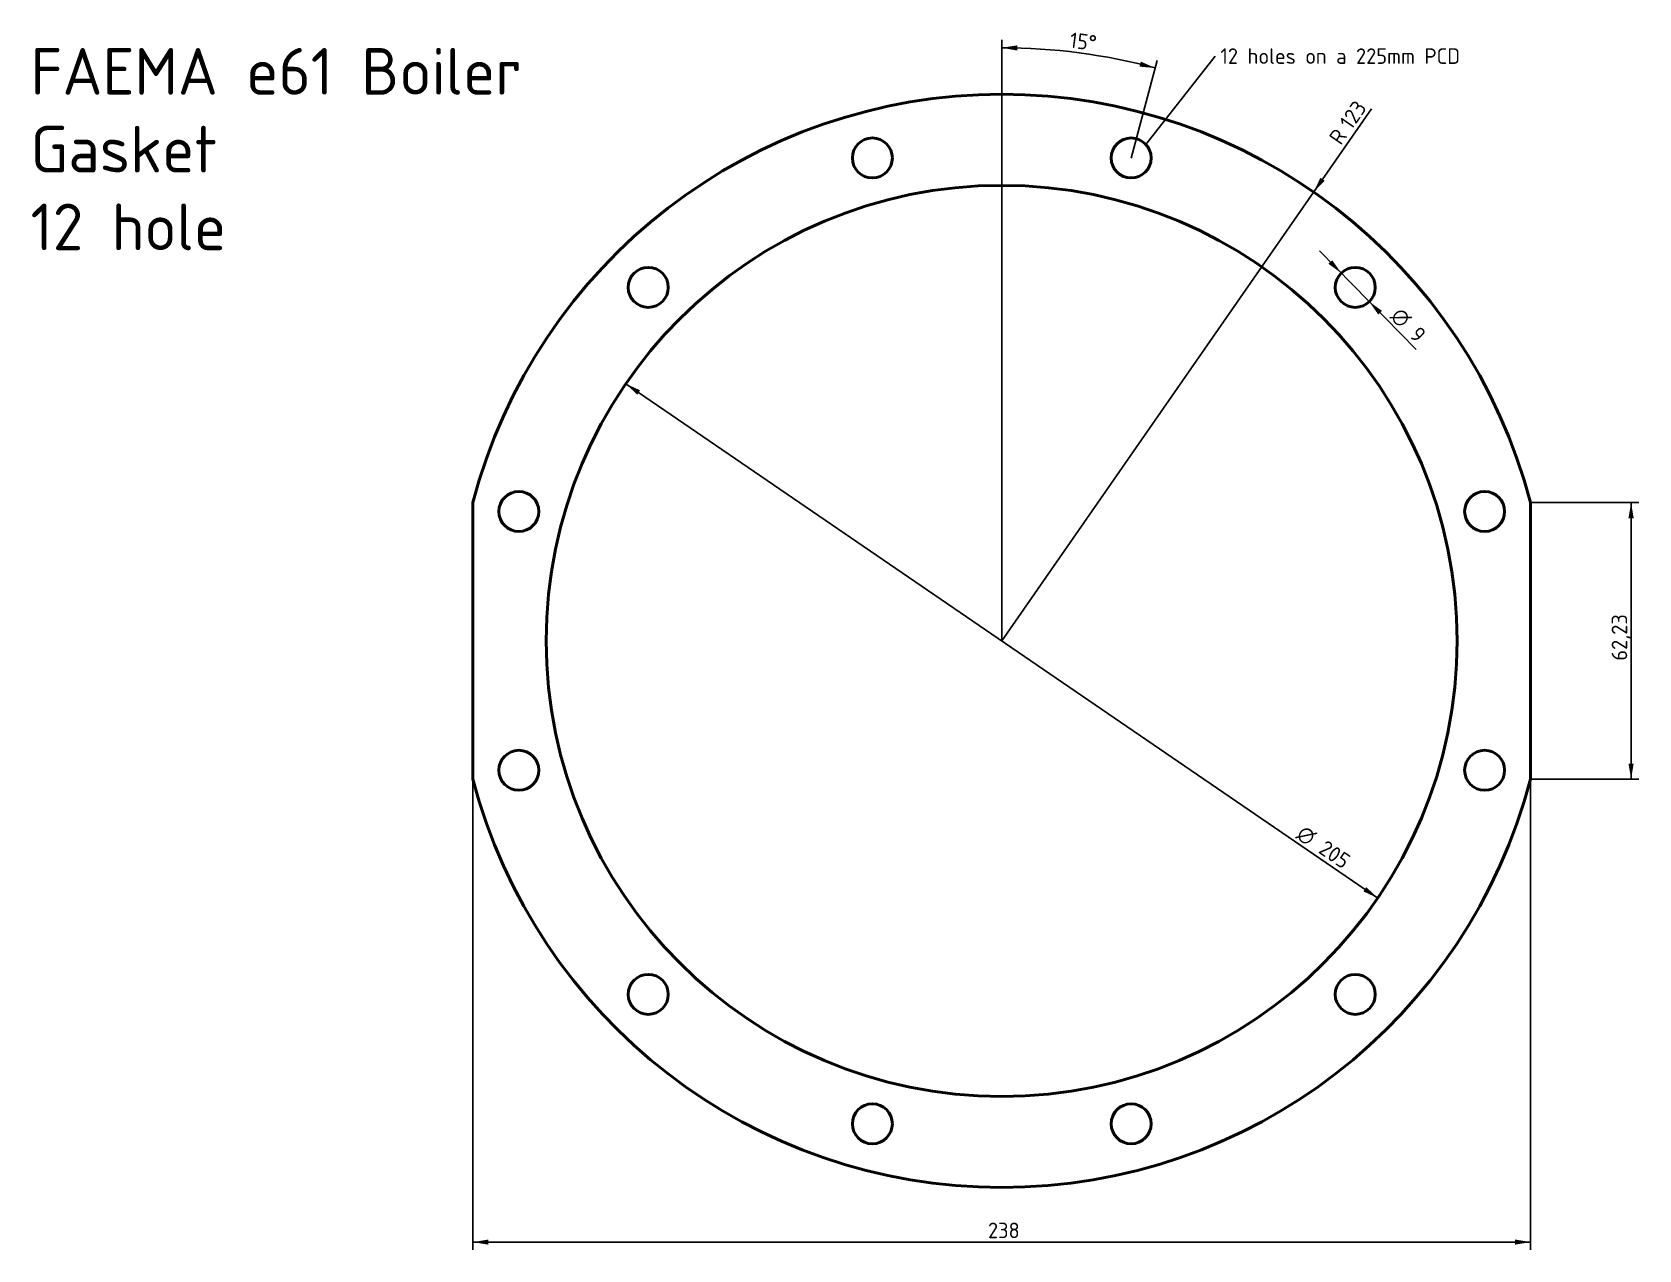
# Model space of a CAD drawing. Header units: millimetres. Extents: x 15 to 376, y 12 to 286.
import ezdxf
from ezdxf import colors
from ezdxf.entities.mleader import LeaderData, LeaderLine
from ezdxf.enums import TextEntityAlignment as Align
from ezdxf.math import Vec2, Vec3

# ---------------------------------------------------------------- set-up
doc = ezdxf.new("R2010")
doc.units = ezdxf.units.MM
doc.layers.add('Dimensions', color=7, linetype='Continuous')
doc.layers.add('Gasket', color=7, linetype='Continuous')
doc.styles.add('SEACAD_Solid_Edge_ISO', font='seiso.ttf')
doc.styles.add('SEACAD_Solid_Edge_ISO1_Symbols', font='semeci1.ttf')
doc.dimstyles.new('ISO_(mm)', dxfattribs={"dimtxt": 3.5, "dimasz": 3.5, "dimexe": 1.75, "dimexo": 0, "dimgap": 0.875, "dimtad": 1, "dimtxsty": 'SEACAD_Solid_Edge_ISO', "dimblk1": '_SE_FILLED', "dimblk2": '_SE_FILLED', "dimsah": 1, "dimcen": 1.75, "dimadec": 0, "dimazin": 0, "dimtfac": 0.5, "dimtmove": 1, "dimatfit": 3, "dimfxl": 1, "dimtolj": 1, "dimarcsym": 0})

# ---------------------------------------------------------------- blocks, each defined once
blk = doc.blocks.new('_SE_FILLED')
at = {"color": 0}
blk.add_line((0, 0), (-1, 0), dxfattribs=at)
blk.add_solid([(0, 0), (-1, -0.1665), (-1, 0.1665), (0, 0)], dxfattribs=at)
blk = doc.blocks.new('DMBLK1')
at = {"layer": 'Dimensions', "linetype": 'Continuous', "lineweight": 25}
for points in [[(151.58, 204.93), (148.36, 206.43), (150.92, 203.97)], [(315, 93.15), (314.35, 92.19), (317.56, 90.69)]]:
    blk.add_hatch(color=136, dxfattribs=at).paths.add_polyline_path(points)
at = {"layer": 'Dimensions', "color": 136, "linetype": 'Continuous', "lineweight": 25}
blk.add_line((148.36, 206.43), (317.56, 90.69), dxfattribs=at)
for s, style, p in [('O', 'SEACAD_Solid_Edge_ISO1_Symbols', (301.03, 107.3)), ('205', 'SEACAD_Solid_Edge_ISO', (305.98, 103.92))]:
    blk.add_text(s, height=3.5, rotation=325.6282, dxfattribs=dict(at, style=style)).set_placement(p, align=Align.TOP_LEFT)
blk = doc.blocks.new('DMBLK2')
at = {"layer": 'Dimensions', "linetype": 'Continuous', "lineweight": 25}
for points in [[(375.17, 176.17), (374.58, 179.67), (374, 176.17)], [(375.17, 120.95), (374, 120.95), (374.58, 117.45)]]:
    blk.add_hatch(color=136, dxfattribs=at).paths.add_polyline_path(points)
at = {"layer": 'Dimensions', "color": 136, "linetype": 'Continuous', "lineweight": 25}
for p, q in [((351.96, 179.67), (376.33, 179.67)), ((374.58, 179.67), (374.58, 117.45)), ((351.96, 117.45), (376.33, 117.45))]:
    blk.add_line(p, q, dxfattribs=at)
at = {"layer": 'Dimensions', "color": 136, "linetype": 'Continuous', "lineweight": 25, "style": 'SEACAD_Solid_Edge_ISO'}
blk.add_text('62,23', height=3.5, rotation=90, dxfattribs=at).set_placement((370.21, 144.1), align=Align.TOP_LEFT)
blk = doc.blocks.new('DMBLK3')
at = {"layer": 'Dimensions', "linetype": 'Continuous', "lineweight": 25}
for points in [[(307.32, 234.23), (306.49, 233.41), (309.36, 231.32)], [(318.53, 222.81), (315.66, 224.9), (317.7, 221.99)]]:
    blk.add_hatch(color=136, dxfattribs=at).paths.add_polyline_path(points)
at = {"layer": 'Dimensions', "color": 136, "linetype": 'Continuous', "lineweight": 25}
for p, q in [((304.46, 236.31), (315.66, 224.9)), ((315.66, 224.9), (326.24, 214.12))]:
    blk.add_line(p, q, dxfattribs=at)
for s, style, p in [('O', 'SEACAD_Solid_Edge_ISO1_Symbols', (322.8, 223.88)), ('9', 'SEACAD_Solid_Edge_ISO', (327, 219.6))]:
    blk.add_text(s, height=3.5, rotation=314.4665, dxfattribs=dict(at, style=style)).set_placement(p, align=Align.TOP_LEFT)
blk = doc.blocks.new('DMBLK4')
at = {"layer": 'Dimensions', "linetype": 'Continuous', "lineweight": 25}
for points in [[(236.47, 282.57), (232.96, 282.03), (236.45, 281.4)], [(263.97, 277.78), (267.51, 277.48), (264.26, 278.91)]]:
    blk.add_hatch(color=136, dxfattribs=at).paths.add_polyline_path(points)
at = {"layer": 'Dimensions', "color": 136, "linetype": 'Continuous', "lineweight": 25}
for p, q in [((232.96, 148.56), (232.96, 283.78)), ((262.08, 257.22), (267.96, 279.17))]:
    blk.add_line(p, q, dxfattribs=at)
blk.add_arc((232.96, 148.56), 133.47, 75, 90, dxfattribs=at)
at = {"layer": 'Dimensions', "color": 136, "linetype": 'Continuous', "lineweight": 25, "style": 'SEACAD_Solid_Edge_ISO'}
blk.add_text('15°', height=3.5, rotation=352.5, dxfattribs=at).set_placement((248.55, 285.54), align=Align.TOP_LEFT)
blk = doc.blocks.new('DMBLK5')
at = {"layer": 'Dimensions', "linetype": 'Continuous', "lineweight": 25}
blk.add_hatch(color=136, dxfattribs=at).paths.add_polyline_path([(304.67, 252.77), (303.15, 249.56), (305.63, 252.11)])
at = {"layer": 'Dimensions', "color": 136, "linetype": 'Continuous', "lineweight": 25}
blk.add_line((232.96, 148.56), (316.15, 268.27), dxfattribs=at)
at = {"layer": 'Dimensions', "color": 136, "linetype": 'Continuous', "lineweight": 25, "style": 'SEACAD_Solid_Edge_ISO'}
for s, p in [('123', (308.78, 265.32)), ('R', (306.4, 261.9))]:
    blk.add_text(s, height=3.5, rotation=55.2036, dxfattribs=at).set_placement(p, align=Align.TOP_LEFT)
blk = doc.blocks.new('DMBLK6')
at = {"layer": 'Dimensions', "linetype": 'Continuous', "lineweight": 25}
for points in [[(117.46, 12.69), (117.46, 13.85), (113.96, 13.27)], [(348.46, 12.69), (351.96, 13.27), (348.46, 13.85)]]:
    blk.add_hatch(color=136, dxfattribs=at).paths.add_polyline_path(points)
at = {"layer": 'Dimensions', "color": 136, "linetype": 'Continuous', "lineweight": 25}
for p, q in [((113.96, 117.45), (113.96, 11.52)), ((351.96, 117.45), (351.96, 11.52)), ((113.96, 13.27), (351.96, 13.27))]:
    blk.add_line(p, q, dxfattribs=at)
at = {"layer": 'Dimensions', "color": 136, "linetype": 'Continuous', "lineweight": 25, "style": 'SEACAD_Solid_Edge_ISO'}
blk.add_text('238', height=3.5, dxfattribs=at).set_placement((229.86, 17.65), align=Align.TOP_LEFT)

msp = doc.modelspace()

# ---------------------------------------------------------------- linework, layer by layer
at = {"layer": 'Gasket', "color": 7, "linetype": 'Continuous', "lineweight": 50}
for p, q in [((113.962, 179.671), (113.962, 117.446)), ((351.962, 179.671), (351.962, 117.446))]:
    msp.add_line(p, q, dxfattribs=at)
for centre, radius in [((203.845, 257.225), 4.5), ((262.079, 257.225), 4.5), ((232.962, 148.558), 102.5), ((153.412, 228.108), 4.5), ((312.511, 228.108), 4.5), ((124.295, 177.675), 4.5), ((341.628, 177.675), 4.5), ((124.295, 119.441), 4.5), ((341.628, 119.441), 4.5), ((153.412, 69.009), 4.5), ((312.511, 69.009), 4.5), ((203.845, 39.892), 4.5), ((262.079, 39.892), 4.5)]:
    msp.add_circle(centre, radius, dxfattribs=at)
for start, end in [(14.65207, 165.34793), (194.65207, 345.34793)]:
    msp.add_arc((232.962, 148.558), 123, start, end, dxfattribs=at)

# ---------------------------------------------------------------- texts
at = {"layer": 'Dimensions', "insert": (14.408, 281.969), "char_height": 10.5, "width": 136.78054, "attachment_point": 1}
msp.add_mtext('{\\fSolid Edge ISO|b0||i0||c0|p34;\\C7;\\H10.5;\\W1.;FAEMA e61 Boiler Gasket \\P}{\\fSolid Edge ISO|b0||i0||c0|p34;\\C7;\\H10.5;\\W1.;12 hole}', dxfattribs=at)

# ---------------------------------------------------------------- dimensions: what is measured, and where the dimension line sits
at = {"layer": 'Dimensions', "color": 136, "linetype": 'Continuous', "lineweight": 25}
dim = msp.add_angular_dim_2l(base=(250.384, 280.89), line1=((232.962, 148.558), (232.962, 148.568)), line2=((232.962, 148.558), (262.079, 257.225)), text='\\A1;<>', dimstyle='ISO_(mm)', override={"dimtmove": 0}, dxfattribs=at)
dim.commit()
dim.dimension.update_dxf_attribs({"geometry": 'DMBLK4', "text_midpoint": (250.384, 280.89), "dimtype": 162})
dim = msp.add_radius_dim(center=(232.962, 148.558), mpoint=(303.153, 249.564), text='\\A1;<>', dimstyle='ISO_(mm)', override={"dimtmove": 0}, dxfattribs=at)
dim.commit()
dim.dimension.update_dxf_attribs({"geometry": 'DMBLK5', "text_midpoint": (309.29, 258.396), "dimtype": 164})
for p1, p2, picture, middle in [((309.359, 231.319), (315.663, 224.896), 'DMBLK3', (318.815, 221.685)), ((148.359, 206.426), (317.564, 90.691), 'DMBLK1', (303.593, 100.247))]:
    dim = msp.add_diameter_dim_2p(p1=p1, p2=p2, text='\\A1;<>', dimstyle='ISO_(mm)', dxfattribs=at)
    dim.commit()
    dim.dimension.update_dxf_attribs({"geometry": picture, "text_midpoint": middle, "dimtype": 163})
for base, p1, p2, angle, picture, middle in [((374.584, 179.671), (351.9617, 179.671), (351.9617, 117.4456), 270, 'DMBLK2', (374.584, 148.5583)), ((113.962, 13.271), (113.962, 117.446), (351.962, 117.446), 0, 'DMBLK6', (232.962, 13.271))]:
    dim = msp.add_linear_dim(base=base, p1=p1, p2=p2, angle=angle, text='\\A1;<>', dimstyle='ISO_(mm)', override={"dimtmove": 0, "dimtolj": 0}, dxfattribs=at)
    dim.commit()
    dim.dimension.update_dxf_attribs({"geometry": picture, "text_midpoint": middle, "dimtype": 161})

# ---------------------------------------------------------------- leaders
ml = msp.add_multileader_mtext('Standard', dxfattribs=at)
ml.set_content('{\\pxsm0.9;\\fSolid Edge ISO|b0||i0||c0|p34;\\W1.;12 holes on a 225mm PCD\\P}', color=256)
ml.set_leader_properties()
ml.set_arrow_properties(name='_SE_FILLED')
ml.build(insert=Vec2(0, 0))
ml.multileader.update_dxf_attribs({"dogleg_length": 0, "arrow_head_size": 3.5})
ctx = ml.context
ctx.base_point, ctx.char_height, ctx.arrow_head_size, ctx.landing_gap_size = Vec3(280.178, 280.39), 3.5, 3.5, 1.225
notes = []
notes.append((ctx, [(0, (1, 1, 0), (280.953, 280.14), (1, 0), 0, [(0, [(265.405, 260.256)], 0, [])])]))
ctx.mtext.insert = Vec3(282.178, 281.901)
for ctx, leaders in notes:
    for number, flags, end, landing, length, lines in leaders:
        leader = LeaderData()
        leader.index, (leader.has_last_leader_line, leader.has_dogleg_vector, leader.attachment_direction) = number, flags
        leader.last_leader_point, leader.dogleg_vector, leader.dogleg_length = Vec3(end), Vec3(landing), length
        for number, points, colour, breaks in lines:
            line = LeaderLine()
            line.index, line.vertices, line.color, line.breaks = number, Vec3.list(points), colors.encode_raw_color(colour), breaks
            leader.lines.append(line)
        ctx.leaders.append(leader)

doc.saveas('drawing.dxf')
